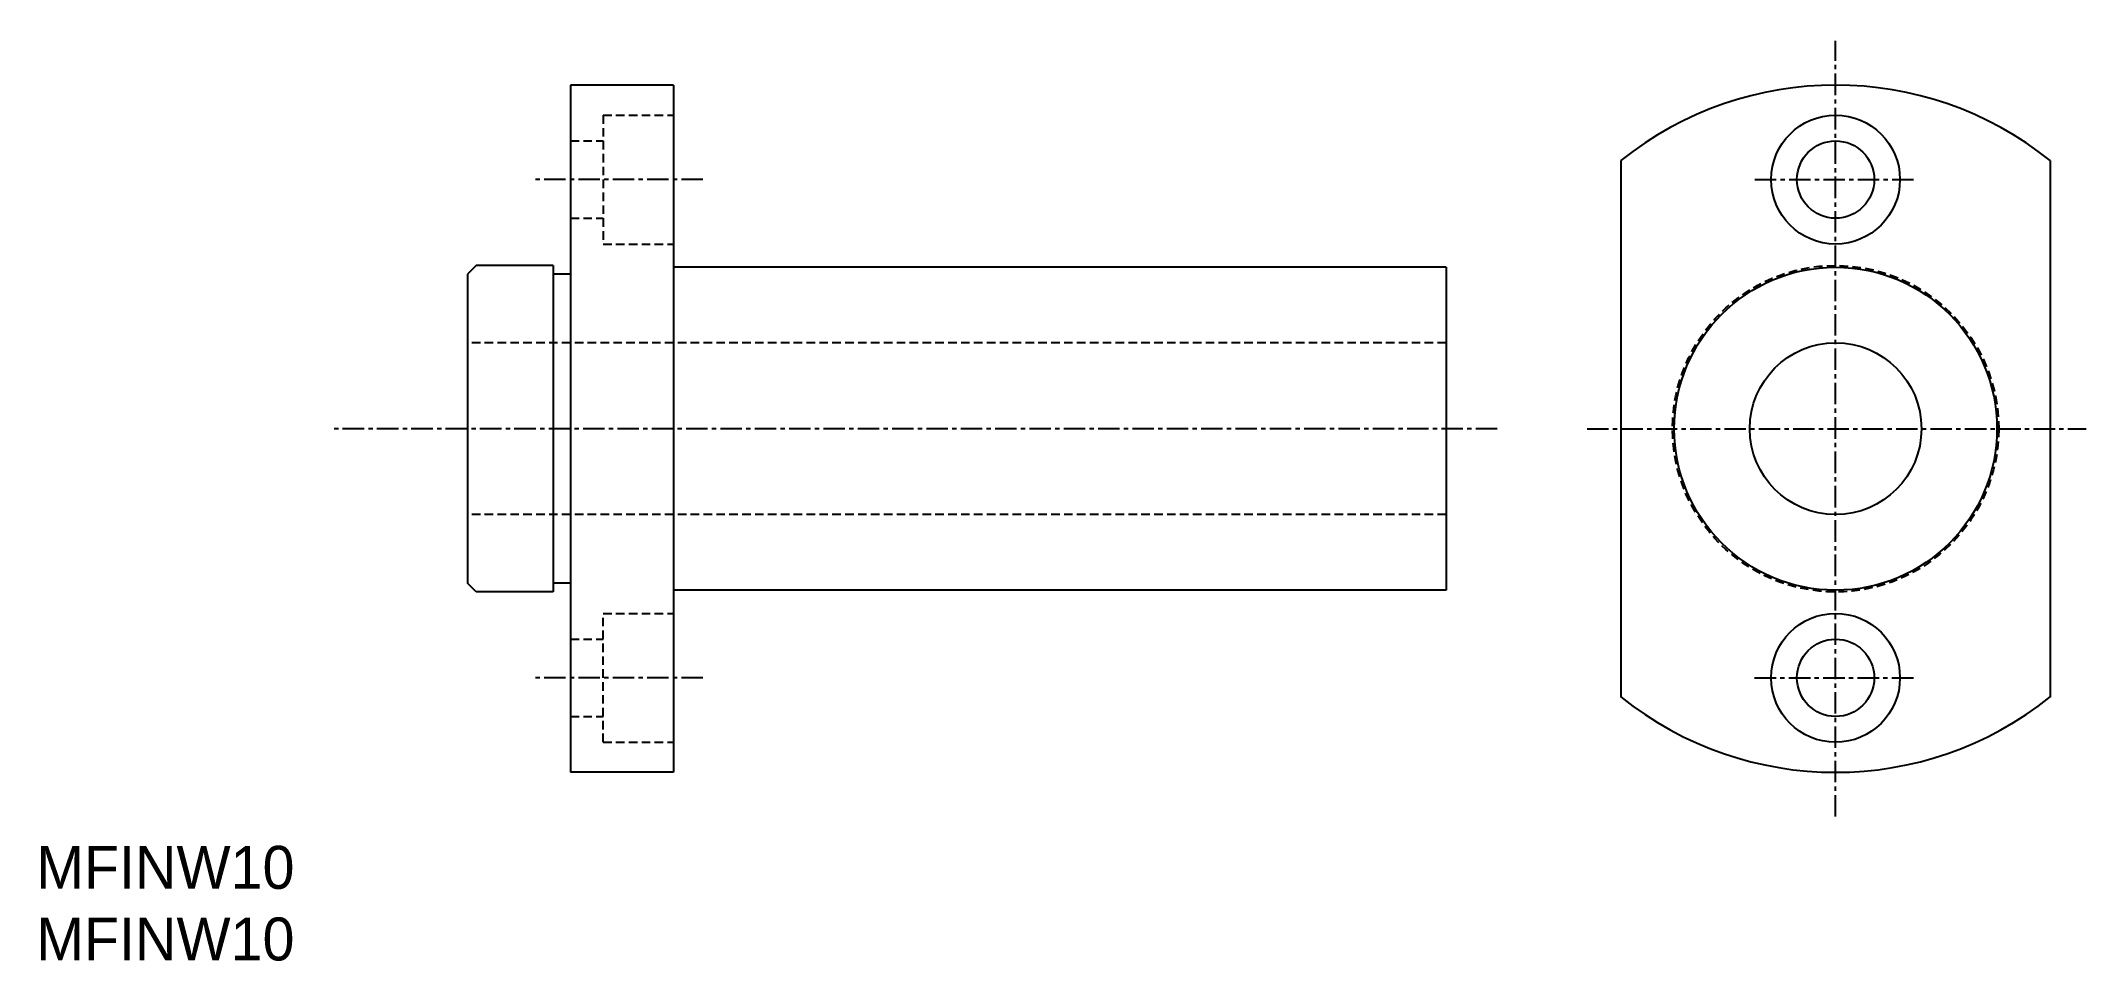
# Model space of a CAD drawing. Extents: x 10 to 129, y 10 to 64.
import ezdxf

# ---------------------------------------------------------------- set-up
doc = ezdxf.new("R2010")
doc.units = 0
doc.linetypes.add('CENTER', pattern=[2, 1.25, -0.25, 0.25, -0.25])
doc.linetypes.add('DASHED', pattern=[0.75, 0.5, -0.25])
doc.layers.get('0').update_dxf_attribs({"linetype": 'CONTINUOUS'})
doc.layers.add('CENTER', color=1, linetype='CENTER')

msp = doc.modelspace()

# ---------------------------------------------------------------- linework, layer by layer
at = {"color": 7, "linetype": 'CONTINUOUS'}
for p, q in [((41.12, 60.95), (41.12, 20.95)), ((47.12, 60.95), (41.12, 60.95)), ((47.12, 60.95), (47.12, 20.95)), ((102.31, 56.56), (102.31, 25.33)), ((127.31, 56.56), (127.31, 25.33)), ((35.62, 50.45), (35.12, 49.95)), ((40.12, 50.45), (35.62, 50.45)), ((40.12, 50.45), (40.12, 31.45)), ((92.12, 50.35), (47.12, 50.35)), ((92.12, 50.35), (92.12, 31.55)), ((35.12, 49.95), (35.12, 31.95)), ((41.12, 49.95), (40.12, 49.95)), ((35.62, 31.45), (35.12, 31.95)), ((40.12, 31.45), (35.62, 31.45)), ((41.12, 31.95), (40.12, 31.95)), ((92.12, 31.55), (47.12, 31.55)), ((47.12, 20.95), (41.12, 20.95))]:
    msp.add_line(p, q, dxfattribs=at)
at = {"color": 3, "linetype": 'DASHED'}
for p, q in [((43.02, 59.2), (47.12, 59.2)), ((43.02, 59.2), (43.02, 51.7)), ((41.12, 57.7), (43.02, 57.7)), ((41.12, 53.2), (43.02, 53.2)), ((43.02, 51.7), (47.12, 51.7)), ((92.12, 45.95), (35.12, 45.95)), ((92.12, 35.95), (35.12, 35.95)), ((43.02, 30.2), (47.12, 30.2)), ((43.02, 22.7), (43.02, 30.2)), ((41.12, 28.7), (43.02, 28.7)), ((41.12, 24.2), (43.02, 24.2)), ((43.02, 22.7), (47.12, 22.7))]:
    msp.add_line(p, q, dxfattribs=at)
at = {"color": 7, "linetype": 'CONTINUOUS'}
for centre, radius in [((114.81, 55.45), 3.75), ((114.81, 55.45), 2.25), ((114.81, 40.95), 9.4), ((114.81, 40.95), 5), ((114.81, 26.45), 3.75), ((114.81, 26.45), 2.25)]:
    msp.add_circle(centre, radius, dxfattribs=at)
at = {"color": 3, "linetype": 'DASHED'}
msp.add_circle((114.81, 40.95), 9.5, dxfattribs=at)
at = {"color": 7, "linetype": 'CONTINUOUS'}
for start, end in [(51.3178, 128.6822), (231.3178, 308.6822)]:
    msp.add_arc((114.81, 40.95), 20, start, end, dxfattribs=at)
at = {"layer": 'CENTER', "color": 1, "linetype": 'CENTER'}
for p, q in [((114.81, 18.37), (114.81, 63.52)), ((48.83, 55.45), (38.9, 55.45)), ((110.1, 55.45), (119.54, 55.45)), ((95.1, 40.95), (27.18, 40.95)), ((100.34, 40.95), (129.4, 40.95)), ((48.83, 26.45), (38.9, 26.45)), ((110.09, 26.45), (119.53, 26.45))]:
    msp.add_line(p, q, dxfattribs=at)

# ---------------------------------------------------------------- texts
at = {"color": 7, "linetype": 'CONTINUOUS'}
for p in [(10, 14.17), (10, 10)]:
    msp.add_text('MFINW10', height=2.5, dxfattribs=at).set_placement(p)

doc.saveas('drawing.dxf')
